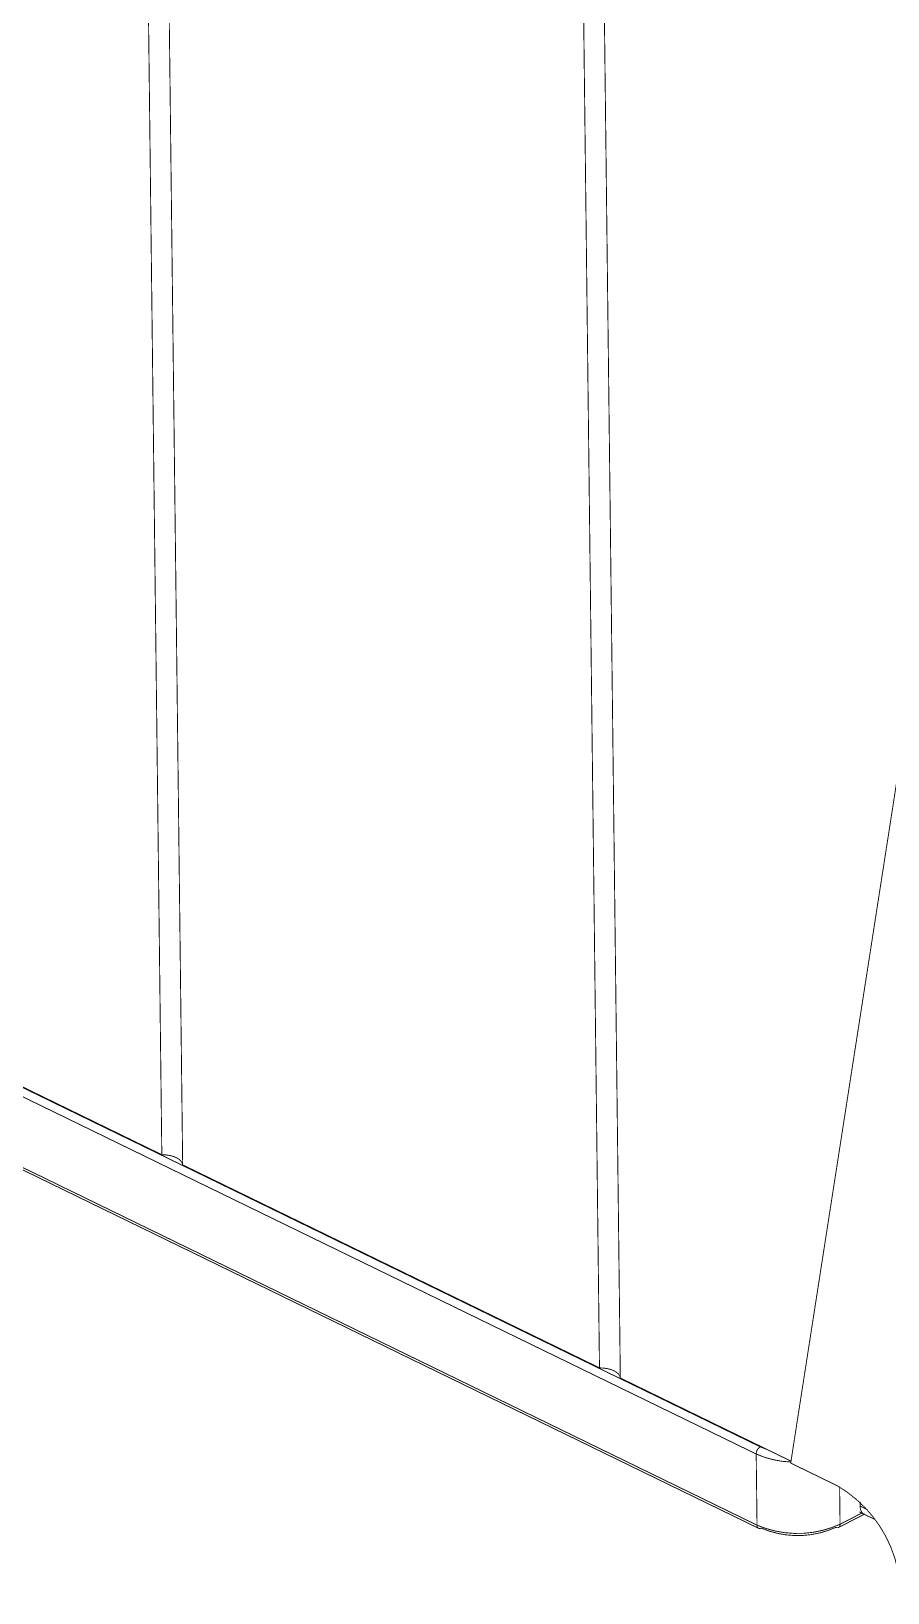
# Model space of a CAD drawing. Header units: inches. Extents: x 0 to 35.2, y -0.7 to 15.9.
# Drawn here: x 17.938 to 18.416, y 1.574 to 2.447 of the extents above; entities that cross this region are included whole.
import ezdxf

# ---------------------------------------------------------------- set-up
doc = ezdxf.new("R2010")
doc.units = ezdxf.units.IN
doc.header["$MEASUREMENT"] = 0
doc.layers.add('Dimensions', color=6, linetype='Continuous')

msp = doc.modelspace()

# ---------------------------------------------------------------- linework, layer by layer
at = {"layer": 'Dimensions'}
for points in [[(17.99226, 3.38033, 0.0005, 0.0005, 0), (18.01052, 1.81901, 0.0005, 0.0005, 0)], [(18.00391, 3.37464, 0.0005, 0.0005, 0), (18.02217, 1.81333, 0.0005, 0.0005, 0)], [(18.23709, 3.23927, 0.0005, 0.0005, 0), (18.25509, 1.69983, 0.0005, 0.0005, 0)], [(18.24876, 3.23141, 0.0005, 0.0005, 0), (18.26674, 1.69415, 0.0005, 0.0005, 0)], [(18.36195, 1.64659, 0.0005, 0.0005, 0), (18.53068, 2.73171, 0.0005, 0.0005, 0)], [(17.69276, 1.97351, 0.0005, 0.0005, 0), (18.34494, 1.65569, 0.0005, 0.0005, 0)], [(17.69048, 1.96949, 0.0005, 0.0005, 0), (18.34267, 1.65166, 0.0005, 0.0005, 0)], [(17.69095, 1.92971, 0.0005, 0.0005, 0), (18.34313, 1.61189, 0.0005, 0.0005, 0)], [(17.7776, 1.93252, 0.0005, 0.0005, 0), (18.01052, 1.81901, 0.0005, 0.0005, 0)], [(17.69182, 1.92795, 0.0005, 0.0005, 0), (18.34401, 1.61012, 0.0005, 0.0005, 0)], [(18.01052, 1.81901, 0.0005, 0.0005, 0), (18.01277, 1.8189, 0.0005, 0.0005, 0)], [(18.01277, 1.8189, 0.0005, 0.0005, 0), (18.01492, 1.81858, 0.0005, 0.0005, 0)], [(18.01492, 1.81858, 0.0005, 0.0005, 0), (18.01691, 1.81806, 0.0005, 0.0005, 0)], [(18.01691, 1.81806, 0.0005, 0.0005, 0), (18.01866, 1.81736, 0.0005, 0.0005, 0)], [(18.01866, 1.81736, 0.0005, 0.0005, 0), (18.0201, 1.8165, 0.0005, 0.0005, 0)], [(18.0201, 1.8165, 0.0005, 0.0005, 0), (18.02119, 1.81552, 0.0005, 0.0005, 0)], [(18.02119, 1.81552, 0.0005, 0.0005, 0), (18.02189, 1.81445, 0.0005, 0.0005, 0)], [(18.02189, 1.81445, 0.0005, 0.0005, 0), (18.02217, 1.81333, 0.0005, 0.0005, 0)], [(18.02217, 1.81333, 0.0005, 0.0005, 0), (18.25509, 1.69983, 0.0005, 0.0005, 0)], [(18.25509, 1.69983, 0.0005, 0.0005, 0), (18.25734, 1.69971, 0.0005, 0.0005, 0)], [(18.25734, 1.69971, 0.0005, 0.0005, 0), (18.25949, 1.69939, 0.0005, 0.0005, 0)], [(18.25949, 1.69939, 0.0005, 0.0005, 0), (18.26148, 1.69887, 0.0005, 0.0005, 0)], [(18.26148, 1.69887, 0.0005, 0.0005, 0), (18.26323, 1.69817, 0.0005, 0.0005, 0)], [(18.26323, 1.69817, 0.0005, 0.0005, 0), (18.26467, 1.69732, 0.0005, 0.0005, 0)], [(18.26467, 1.69732, 0.0005, 0.0005, 0), (18.26576, 1.69634, 0.0005, 0.0005, 0)], [(18.26576, 1.69634, 0.0005, 0.0005, 0), (18.26646, 1.69527, 0.0005, 0.0005, 0)], [(18.26646, 1.69527, 0.0005, 0.0005, 0), (18.26674, 1.69415, 0.0005, 0.0005, 0)], [(18.26674, 1.69415, 0.0005, 0.0005, 0), (18.36212, 1.64767, 0.0005, 0.0005, 0)], [(18.34267, 1.65166, 0.0005, 0.0005, -0.260287), (18.34494, 1.65569, 0.0005, 0.0005, 0)], [(18.34267, 1.65166, 0.0005, 0.0005, 0), (18.34313, 1.61189, 0.0005, 0.0005, 0)], [(18.36204, 1.64718, 0.0005, 0.0005, -0.097114), (18.34267, 1.65166, 0.0005, 0.0005, 0)], [(18.34494, 1.65569, 0.0005, 0.0005, 0), (18.34914, 1.654, 0.0005, 0.0005, 0)], [(18.36195, 1.64659, 0.0005, 0.0005, 0), (18.38787, 1.63396, 0.0005, 0.0005, 0)], [(18.38787, 1.63396, 0.0005, 0.0005, -0.259456), (18.42331, 1.57432, 0.0005, 0.0005, 0)], [(18.38928, 1.63324, 0.0005, 0.0005, 0), (18.38953, 1.61239, 0.0005, 0.0005, 0)], [(18.40075, 1.62472, 0.0005, 0.0005, 0), (18.40076, 1.6225, 0.0005, 0.0005, 0)], [(18.3887, 1.61061, 0.0005, 0.0005, 0), (18.40305, 1.61797, 0.0005, 0.0005, 0)], [(18.38953, 1.61239, 0.0005, 0.0005, 0), (18.40196, 1.61877, 0.0005, 0.0005, 0)], [(18.40055, 1.61919, 0.0005, 0.0005, 0), (18.40906, 1.61504, 0.0005, 0.0005, 0)], [(18.40196, 1.61877, 0.0005, 0.0005, -0.182166), (18.40076, 1.6225, 0.0005, 0.0005, 0)], [(18.40076, 1.6225, 0.0005, 0.0005, 0), (18.40468, 1.62059, 0.0005, 0.0005, 0)], [(18.40228, 1.61846, 0.0005, 0.0005, -0.009157), (18.40196, 1.61877, 0.0005, 0.0005, 0)], [(18.40259, 1.61821, 0.0005, 0.0005, -0.036121), (18.40228, 1.61846, 0.0005, 0.0005, 0)], [(18.40285, 1.61809, 0.0005, 0.0005, -0.087719), (18.40259, 1.61821, 0.0005, 0.0005, 0)], [(18.40331, 1.6181, 0.0005, 0.0005, -0.119534), (18.40285, 1.61809, 0.0005, 0.0005, 0)], [(18.34401, 1.61012, 0.0005, 0.0005, -0.283057), (18.34313, 1.61189, 0.0005, 0.0005, 0)], [(18.38953, 1.61239, 0.0005, 0.0005, -0.211673), (18.34313, 1.61189, 0.0005, 0.0005, 0)], [(18.34548, 1.61023, 0.0005, 0.0005, -0.242393), (18.34401, 1.61012, 0.0005, 0.0005, 0)], [(18.38723, 1.61068, 0.0005, 0.0005, -0.211673), (18.34548, 1.61023, 0.0005, 0.0005, 0)], [(18.3887, 1.61061, 0.0005, 0.0005, -0.2425), (18.38723, 1.61068, 0.0005, 0.0005, 0)], [(18.38953, 1.61239, 0.0005, 0.0005, -0.283596), (18.3887, 1.61061, 0.0005, 0.0005, 0)]]:
    msp.add_lwpolyline(points, format="xyseb", dxfattribs=at)
for points in [[(18.0104, 1.81901, 0.00025, 0.00025, 1), (18.01065, 1.81901, 0.00025, 0.00025, 1)], [(18.0104, 1.81901, 0.00025, 0.00025, 1), (18.01065, 1.81901, 0.00025, 0.00025, 1)], [(18.0104, 1.81901, 0.00025, 0.00025, 1), (18.01065, 1.81901, 0.00025, 0.00025, 1)], [(18.01264, 1.8189, 0.00025, 0.00025, 1), (18.01289, 1.8189, 0.00025, 0.00025, 1)], [(18.01264, 1.8189, 0.00025, 0.00025, 1), (18.01289, 1.8189, 0.00025, 0.00025, 1)], [(18.0148, 1.81858, 0.00025, 0.00025, 1), (18.01505, 1.81858, 0.00025, 0.00025, 1)], [(18.0148, 1.81858, 0.00025, 0.00025, 1), (18.01505, 1.81858, 0.00025, 0.00025, 1)], [(18.01679, 1.81806, 0.00025, 0.00025, 1), (18.01704, 1.81806, 0.00025, 0.00025, 1)], [(18.01679, 1.81806, 0.00025, 0.00025, 1), (18.01704, 1.81806, 0.00025, 0.00025, 1)], [(18.01853, 1.81736, 0.00025, 0.00025, 1), (18.01878, 1.81736, 0.00025, 0.00025, 1)], [(18.01853, 1.81736, 0.00025, 0.00025, 1), (18.01878, 1.81736, 0.00025, 0.00025, 1)], [(18.01998, 1.8165, 0.00025, 0.00025, 1), (18.02023, 1.8165, 0.00025, 0.00025, 1)], [(18.01998, 1.8165, 0.00025, 0.00025, 1), (18.02023, 1.8165, 0.00025, 0.00025, 1)], [(18.02107, 1.81552, 0.00025, 0.00025, 1), (18.02132, 1.81552, 0.00025, 0.00025, 1)], [(18.02107, 1.81552, 0.00025, 0.00025, 1), (18.02132, 1.81552, 0.00025, 0.00025, 1)], [(18.02177, 1.81445, 0.00025, 0.00025, 1), (18.02202, 1.81445, 0.00025, 0.00025, 1)], [(18.02177, 1.81445, 0.00025, 0.00025, 1), (18.02202, 1.81445, 0.00025, 0.00025, 1)], [(18.02205, 1.81333, 0.00025, 0.00025, 1), (18.0223, 1.81333, 0.00025, 0.00025, 1)], [(18.02205, 1.81333, 0.00025, 0.00025, 1), (18.0223, 1.81333, 0.00025, 0.00025, 1)], [(18.02205, 1.81333, 0.00025, 0.00025, 1), (18.0223, 1.81333, 0.00025, 0.00025, 1)], [(18.25497, 1.69983, 0.00025, 0.00025, 1), (18.25522, 1.69983, 0.00025, 0.00025, 1)], [(18.25497, 1.69983, 0.00025, 0.00025, 1), (18.25522, 1.69983, 0.00025, 0.00025, 1)], [(18.25497, 1.69983, 0.00025, 0.00025, 1), (18.25522, 1.69983, 0.00025, 0.00025, 1)], [(18.25721, 1.69971, 0.00025, 0.00025, 1), (18.25746, 1.69971, 0.00025, 0.00025, 1)], [(18.25721, 1.69971, 0.00025, 0.00025, 1), (18.25746, 1.69971, 0.00025, 0.00025, 1)], [(18.25937, 1.69939, 0.00025, 0.00025, 1), (18.25962, 1.69939, 0.00025, 0.00025, 1)], [(18.25937, 1.69939, 0.00025, 0.00025, 1), (18.25962, 1.69939, 0.00025, 0.00025, 1)], [(18.26135, 1.69887, 0.00025, 0.00025, 1), (18.2616, 1.69887, 0.00025, 0.00025, 1)], [(18.26135, 1.69887, 0.00025, 0.00025, 1), (18.2616, 1.69887, 0.00025, 0.00025, 1)], [(18.2631, 1.69817, 0.00025, 0.00025, 1), (18.26335, 1.69817, 0.00025, 0.00025, 1)], [(18.2631, 1.69817, 0.00025, 0.00025, 1), (18.26335, 1.69817, 0.00025, 0.00025, 1)], [(18.26455, 1.69732, 0.00025, 0.00025, 1), (18.2648, 1.69732, 0.00025, 0.00025, 1)], [(18.26455, 1.69732, 0.00025, 0.00025, 1), (18.2648, 1.69732, 0.00025, 0.00025, 1)], [(18.26564, 1.69634, 0.00025, 0.00025, 1), (18.26589, 1.69634, 0.00025, 0.00025, 1)], [(18.26564, 1.69634, 0.00025, 0.00025, 1), (18.26589, 1.69634, 0.00025, 0.00025, 1)], [(18.26634, 1.69527, 0.00025, 0.00025, 1), (18.26659, 1.69527, 0.00025, 0.00025, 1)], [(18.26634, 1.69527, 0.00025, 0.00025, 1), (18.26659, 1.69527, 0.00025, 0.00025, 1)], [(18.26661, 1.69415, 0.00025, 0.00025, 1), (18.26686, 1.69415, 0.00025, 0.00025, 1)], [(18.26661, 1.69415, 0.00025, 0.00025, 1), (18.26686, 1.69415, 0.00025, 0.00025, 1)], [(18.26661, 1.69415, 0.00025, 0.00025, 1), (18.26686, 1.69415, 0.00025, 0.00025, 1)], [(18.34254, 1.65166, 0.00025, 0.00025, 1), (18.34279, 1.65166, 0.00025, 0.00025, 1)], [(18.34254, 1.65166, 0.00025, 0.00025, 1), (18.34279, 1.65166, 0.00025, 0.00025, 1)], [(18.34254, 1.65166, 0.00025, 0.00025, 1), (18.34279, 1.65166, 0.00025, 0.00025, 1)], [(18.34254, 1.65166, 0.00025, 0.00025, 1), (18.34279, 1.65166, 0.00025, 0.00025, 1)], [(18.34482, 1.65569, 0.00025, 0.00025, 1), (18.34507, 1.65569, 0.00025, 0.00025, 1)], [(18.34482, 1.65569, 0.00025, 0.00025, 1), (18.34507, 1.65569, 0.00025, 0.00025, 1)], [(18.34482, 1.65569, 0.00025, 0.00025, 1), (18.34507, 1.65569, 0.00025, 0.00025, 1)], [(18.34901, 1.654, 0.00025, 0.00025, 1), (18.34926, 1.654, 0.00025, 0.00025, 1)], [(18.36183, 1.64659, 0.00025, 0.00025, 1), (18.36208, 1.64659, 0.00025, 0.00025, 1)], [(18.36183, 1.64659, 0.00025, 0.00025, 1), (18.36208, 1.64659, 0.00025, 0.00025, 1)], [(18.36192, 1.64718, 0.00025, 0.00025, 1), (18.36217, 1.64718, 0.00025, 0.00025, 1)], [(18.36199, 1.64767, 0.00025, 0.00025, 1), (18.36224, 1.64767, 0.00025, 0.00025, 1)], [(18.38774, 1.63396, 0.00025, 0.00025, 1), (18.38799, 1.63396, 0.00025, 0.00025, 1)], [(18.38774, 1.63396, 0.00025, 0.00025, 1), (18.38799, 1.63396, 0.00025, 0.00025, 1)], [(18.38916, 1.63324, 0.00025, 0.00025, 1), (18.38941, 1.63324, 0.00025, 0.00025, 1)], [(18.40062, 1.62472, 0.00025, 0.00025, 1), (18.40087, 1.62472, 0.00025, 0.00025, 1)], [(18.40043, 1.61919, 0.00025, 0.00025, 1), (18.40068, 1.61919, 0.00025, 0.00025, 1)], [(18.40063, 1.6225, 0.00025, 0.00025, 1), (18.40088, 1.6225, 0.00025, 0.00025, 1)], [(18.40063, 1.6225, 0.00025, 0.00025, 1), (18.40088, 1.6225, 0.00025, 0.00025, 1)], [(18.40063, 1.6225, 0.00025, 0.00025, 1), (18.40088, 1.6225, 0.00025, 0.00025, 1)], [(18.40184, 1.61877, 0.00025, 0.00025, 1), (18.40209, 1.61877, 0.00025, 0.00025, 1)], [(18.40184, 1.61877, 0.00025, 0.00025, 1), (18.40209, 1.61877, 0.00025, 0.00025, 1)], [(18.40184, 1.61877, 0.00025, 0.00025, 1), (18.40209, 1.61877, 0.00025, 0.00025, 1)], [(18.40216, 1.61846, 0.00025, 0.00025, 1), (18.40241, 1.61846, 0.00025, 0.00025, 1)], [(18.40216, 1.61846, 0.00025, 0.00025, 1), (18.40241, 1.61846, 0.00025, 0.00025, 1)], [(18.40246, 1.61821, 0.00025, 0.00025, 1), (18.40271, 1.61821, 0.00025, 0.00025, 1)], [(18.40246, 1.61821, 0.00025, 0.00025, 1), (18.40271, 1.61821, 0.00025, 0.00025, 1)], [(18.40273, 1.61809, 0.00025, 0.00025, 1), (18.40298, 1.61809, 0.00025, 0.00025, 1)], [(18.40273, 1.61809, 0.00025, 0.00025, 1), (18.40298, 1.61809, 0.00025, 0.00025, 1)], [(18.40293, 1.61797, 0.00025, 0.00025, 1), (18.40318, 1.61797, 0.00025, 0.00025, 1)], [(18.40318, 1.6181, 0.00025, 0.00025, 1), (18.40343, 1.6181, 0.00025, 0.00025, 1)], [(18.40455, 1.62059, 0.00025, 0.00025, 1), (18.4048, 1.62059, 0.00025, 0.00025, 1)], [(18.40894, 1.61504, 0.00025, 0.00025, 1), (18.40919, 1.61504, 0.00025, 0.00025, 1)], [(18.34301, 1.61189, 0.00025, 0.00025, 1), (18.34326, 1.61189, 0.00025, 0.00025, 1)], [(18.34301, 1.61189, 0.00025, 0.00025, 1), (18.34326, 1.61189, 0.00025, 0.00025, 1)], [(18.34301, 1.61189, 0.00025, 0.00025, 1), (18.34326, 1.61189, 0.00025, 0.00025, 1)], [(18.34301, 1.61189, 0.00025, 0.00025, 1), (18.34326, 1.61189, 0.00025, 0.00025, 1)], [(18.34388, 1.61012, 0.00025, 0.00025, 1), (18.34413, 1.61012, 0.00025, 0.00025, 1)], [(18.34388, 1.61012, 0.00025, 0.00025, 1), (18.34413, 1.61012, 0.00025, 0.00025, 1)], [(18.34388, 1.61012, 0.00025, 0.00025, 1), (18.34413, 1.61012, 0.00025, 0.00025, 1)], [(18.34535, 1.61023, 0.00025, 0.00025, 1), (18.3456, 1.61023, 0.00025, 0.00025, 1)], [(18.34535, 1.61023, 0.00025, 0.00025, 1), (18.3456, 1.61023, 0.00025, 0.00025, 1)], [(18.38711, 1.61068, 0.00025, 0.00025, 1), (18.38736, 1.61068, 0.00025, 0.00025, 1)], [(18.38711, 1.61068, 0.00025, 0.00025, 1), (18.38736, 1.61068, 0.00025, 0.00025, 1)], [(18.38857, 1.61061, 0.00025, 0.00025, 1), (18.38882, 1.61061, 0.00025, 0.00025, 1)], [(18.38857, 1.61061, 0.00025, 0.00025, 1), (18.38882, 1.61061, 0.00025, 0.00025, 1)], [(18.38857, 1.61061, 0.00025, 0.00025, 1), (18.38882, 1.61061, 0.00025, 0.00025, 1)], [(18.3894, 1.61239, 0.00025, 0.00025, 1), (18.38965, 1.61239, 0.00025, 0.00025, 1)], [(18.3894, 1.61239, 0.00025, 0.00025, 1), (18.38965, 1.61239, 0.00025, 0.00025, 1)], [(18.3894, 1.61239, 0.00025, 0.00025, 1), (18.38965, 1.61239, 0.00025, 0.00025, 1)], [(18.3894, 1.61239, 0.00025, 0.00025, 1), (18.38965, 1.61239, 0.00025, 0.00025, 1)]]:
    msp.add_lwpolyline(points, format="xyseb", close=True, dxfattribs=at)

doc.saveas('drawing.dxf')
